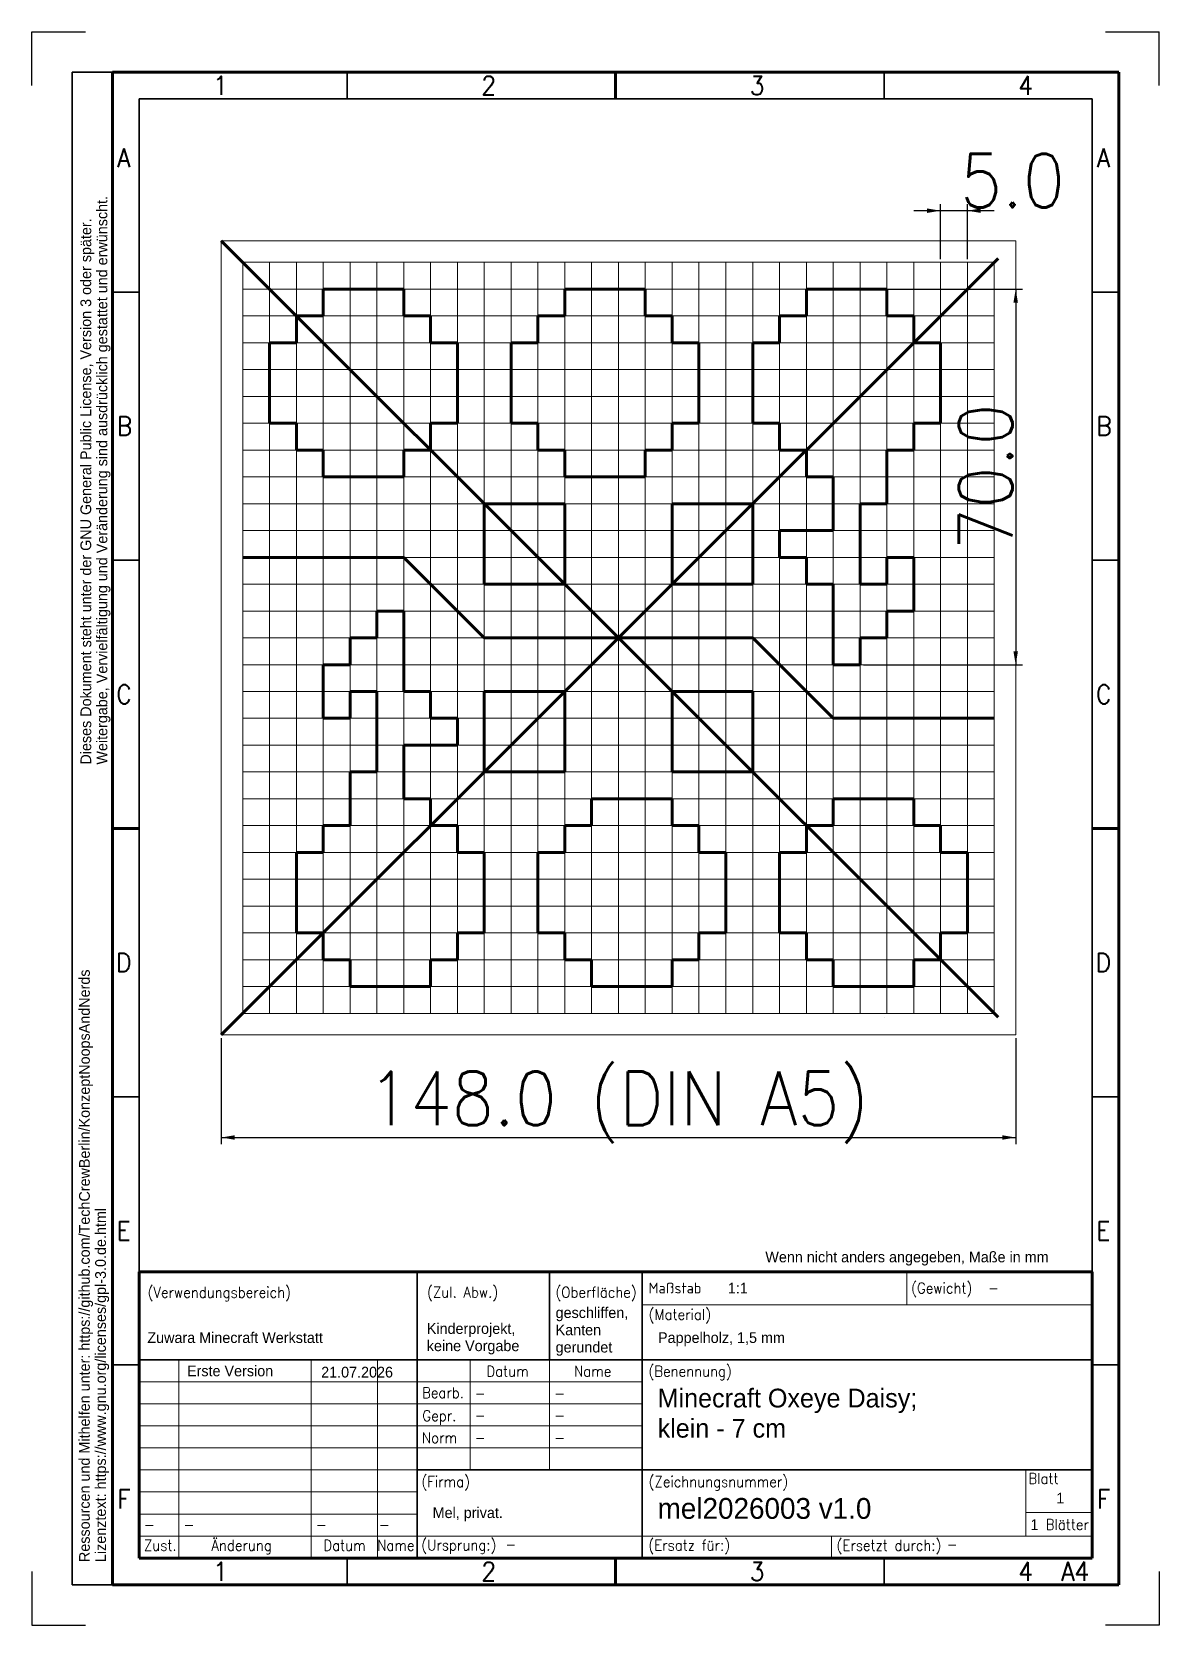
# Model space of a CAD drawing. Header units: millimetres. Extents: x 0 to 210, y 0 to 297.
import ezdxf

# ---------------------------------------------------------------- set-up
doc = ezdxf.new("R2010")
doc.units = ezdxf.units.MM
doc.layers.get('0').update_dxf_attribs({"color": 3, "linetype": 'CONTINUOUS', "lineweight": 13})
doc.layers.add('A4 RAHMEN', color=7, linetype='CONTINUOUS')
doc.layers.add('A4 SCHRIFTFELD', color=7, linetype='CONTINUOUS')
for name, color, linetype, lineweight in [('Hilfslinien', 5, 'CONTINUOUS', 70), ('Oxeye Daisy', 1, 'CONTINUOUS', 70), ('Raster', 7, 'CONTINUOUS', 13)]:
    doc.layers.add(name, color=color, linetype=linetype, lineweight=lineweight)
doc.styles.get("Standard").update_dxf_attribs({"font": 'STANDARD'})
doc.styles.add('unicode', font='unicode')
doc.dimstyles.get("Standard").update_dxf_attribs({"dimtxt": 10, "dimasz": 2.5, "dimexe": 1.25, "dimexo": 0.625, "dimtad": 0, "dimtoh": 1, "dimdec": 1, "dimzin": 1, "dimdsep": 46, "dimtxsty": 'STANDARD', "dimcen": 0.09, "dimazin": 0, "dimtfac": 1, "dimtdec": 4, "dimtofl": 0, "dimtmove": 0, "dimatfit": 3, "dimfxl": 1, "dimtolj": 1, "dimtzin": 0, "dimarcsym": 0})

# ---------------------------------------------------------------- blocks, each defined once
blk = doc.blocks.new('*D1')
at = {"color": 0, "linetype": 'ByBlock', "lineweight": -2}
for p, q in [((35.28, 109.41), (35.28, 89.65)), ((183.28, 109.41), (183.28, 89.65)), ((35.28, 90.9), (183.28, 90.9))]:
    blk.add_line(p, q, dxfattribs=at)
for points in [[(35.28, 90.9), (37.78, 91.31), (37.78, 90.48)], [(183.28, 90.9), (180.78, 90.48), (180.78, 91.31)]]:
    blk.add_solid(points, dxfattribs=at)
at = {"color": 0, "linetype": 'CONTINUOUS', "lineweight": -2, "insert": (109.28, 96.52), "char_height": 10, "width": 92.7778, "attachment_point": 5}
blk.add_mtext('148.0 (DIN A5)', dxfattribs=at)
blk = doc.blocks.new('*D2')
at = {"color": 0, "linetype": 'ByBlock', "lineweight": -2}
for p, q in [((169.28, 254.66), (169.28, 264.91)), ((174.28, 254.66), (174.28, 264.91)), ((179.28, 263.66), (164.28, 263.66))]:
    blk.add_line(p, q, dxfattribs=at)
for points in [[(169.28, 263.66), (166.78, 263.25), (166.78, 264.08)], [(174.28, 263.66), (176.78, 264.08), (176.78, 263.25)]]:
    blk.add_solid(points, dxfattribs=at)
at = {"color": 0, "linetype": 'CONTINUOUS', "lineweight": -2, "insert": (182.68, 269.29), "char_height": 10, "width": 15.5556, "attachment_point": 5}
blk.add_mtext('5.0', dxfattribs=at)
blk = doc.blocks.new('*D3')
at = {"color": 0, "linetype": 'ByBlock', "lineweight": -2}
for p, q in [((154.91, 249.04), (184.53, 249.04)), ((183.28, 249.04), (183.28, 179.04)), ((154.91, 179.04), (184.53, 179.04))]:
    blk.add_line(p, q, dxfattribs=at)
for points in [[(183.28, 249.04), (183.7, 246.54), (182.86, 246.54)], [(183.28, 179.04), (182.86, 181.54), (183.7, 181.54)]]:
    blk.add_solid(points, dxfattribs=at)
at = {"color": 0, "linetype": 'CONTINUOUS', "lineweight": -2, "insert": (177.66, 214.04), "char_height": 10, "width": 23.3333, "attachment_point": 5, "rotation": 90}
blk.add_mtext('70.0', dxfattribs=at)

msp = doc.modelspace()

# ---------------------------------------------------------------- linework, layer by layer
msp.add_line((158.78, 113.32), (158.78, 113.33))
at = {"layer": 'A4 RAHMEN'}
for p, q in [((0, 297), (10, 297)), ((0, 287), (0, 297)), ((200, 297), (210, 297)), ((210, 287), (210, 297)), ((0, 10), (0, 0)), ((210, 10), (210, 0)), ((0, 0), (10, 0)), ((210, 0), (200, 0))]:
    msp.add_line(p, q, dxfattribs=at)
at = {"layer": 'A4 RAHMEN', "lineweight": 35}
for p, q in [((7.5, 289.5), (7.5, 7.5)), ((15, 289.5), (7.5, 289.5)), ((58.75, 284.5), (58.75, 289.5)), ((158.75, 284.5), (158.75, 289.5)), ((58.75, 7.5), (58.75, 12.5)), ((158.75, 7.5), (158.75, 12.5)), ((7.5, 7.5), (15, 7.5))]:
    msp.add_line(p, q, dxfattribs=at)
at = {"layer": 'A4 RAHMEN', "lineweight": 70}
for p, q in [((202.5, 289.5), (15, 289.5)), ((108.75, 284.5), (108.75, 289.5)), ((202.5, 7.5), (202.5, 289.5)), ((108.75, 7.5), (108.75, 12.5)), ((15, 7.5), (202.5, 7.5))]:
    msp.add_line(p, q, dxfattribs=at)
at = {"layer": 'A4 RAHMEN', "lineweight": 35}
for points in [[(20, 248.5), (15, 248.5)], [(202.5, 248.5), (197.5, 248.5)], [(20, 198.5), (15, 198.5)], [(202.5, 198.5), (197.5, 198.5)], [(20, 98.5), (15, 98.5)], [(202.5, 98.5), (197.5, 98.5)], [(20, 48.5), (15, 48.5)], [(202.5, 48.5), (197.5, 48.5)]]:
    msp.add_lwpolyline(points, dxfattribs=at)
at = {"layer": 'A4 RAHMEN', "lineweight": 70}
for points in [[(20, 148.5), (15, 148.5)], [(202.5, 148.5), (197.5, 148.5)]]:
    msp.add_lwpolyline(points, dxfattribs=at)
msp.add_open_spline([(15, 289.5), (15, 148.5), (15, 7.5)], degree=2, dxfattribs=at)
at = {"layer": 'A4 RAHMEN', "lineweight": 35}
for points in [[(20, 284.5), (20, 148.5), (20, 12.5)], [(197.5, 284.5), (108.75, 284.5), (20, 284.5)], [(197.5, 12.5), (197.5, 148.5), (197.5, 284.5)], [(20, 12.5), (108.75, 12.5), (197.5, 12.5)]]:
    msp.add_open_spline(points, degree=2, dxfattribs=at)
at = {"layer": 'A4 SCHRIFTFELD', "lineweight": 70}
for q in [(20, 12.5), (197.5, 65.87)]:
    msp.add_line((20, 65.87), q, dxfattribs=at)
at = {"layer": 'A4 SCHRIFTFELD', "lineweight": 35}
for p, q in [((71.77, 65.87), (71.77, 12.5)), ((96.42, 65.87), (96.42, 49.45)), ((113.68, 65.87), (113.68, 12.5)), ((20, 49.45), (197.5, 49.45)), ((71.77, 28.92), (197.5, 28.92))]:
    msp.add_line(p, q, dxfattribs=at)
at = {"layer": 'A4 SCHRIFTFELD', "lineweight": 18}
for p, q in [((162.99, 65.87), (162.99, 59.71)), ((113.68, 59.71), (197.5, 59.71)), ((27.4, 49.45), (27.4, 12.5)), ((52.05, 49.45), (52.05, 12.5)), ((64.38, 49.45), (64.38, 12.5)), ((81.63, 49.45), (81.63, 28.92)), ((96.42, 49.45), (96.42, 28.92)), ((20, 45.34), (113.68, 45.34)), ((20, 41.24), (113.68, 41.24)), ((20, 37.13), (113.68, 37.13)), ((20, 33.03), (113.68, 33.03)), ((20, 28.92), (71.77, 28.92)), ((185.17, 28.92), (185.17, 16.61)), ((20, 24.82), (71.77, 24.82)), ((185.17, 20.97), (197.5, 20.97)), ((20, 20.71), (71.77, 20.71)), ((20, 16.61), (197.5, 16.61)), ((148.97, 16.61), (148.97, 12.5))]:
    msp.add_line(p, q, dxfattribs=at)
at = {"layer": 'A4 SCHRIFTFELD', "lineweight": 70}
for points in [[(197.5, 12.5), (197.5, 65.87)], [(20, 12.5), (197.5, 12.5)]]:
    msp.add_lwpolyline(points, dxfattribs=at)
at = {"layer": 'Hilfslinien'}
for p, q in [((35.28, 258.04), (179.99, 113.33)), ((179.99, 254.75), (35.28, 110.04)), ((69.28, 199.04), (39.28, 199.04)), ((84.28, 184.04), (69.28, 199.04)), ((134.28, 184.04), (84.28, 184.04)), ((149.28, 169.04), (134.28, 184.04)), ((179.28, 169.04), (149.28, 169.04))]:
    msp.add_line(p, q, dxfattribs=at)
at = {"layer": 'Oxeye Daisy'}
for p, q in [((54.28, 249.04), (69.28, 249.04)), ((54.28, 244.04), (54.28, 249.04)), ((69.28, 249.04), (69.28, 244.04)), ((99.28, 244.04), (99.28, 249.04)), ((99.28, 249.04), (114.28, 249.04)), ((114.28, 249.04), (114.28, 244.04)), ((144.28, 244.04), (144.28, 249.04)), ((144.28, 249.04), (159.28, 249.04)), ((159.28, 249.04), (159.28, 244.04)), ((49.28, 239.04), (49.28, 244.04)), ((49.28, 244.04), (54.28, 244.04)), ((69.28, 244.04), (74.28, 244.04)), ((74.28, 244.04), (74.28, 239.04)), ((94.28, 239.04), (94.28, 244.04)), ((94.28, 244.04), (99.28, 244.04)), ((114.28, 244.04), (119.28, 244.04)), ((119.28, 244.04), (119.28, 239.04)), ((139.28, 239.04), (139.28, 244.04)), ((139.28, 244.04), (144.28, 244.04)), ((159.28, 244.04), (164.28, 244.04)), ((164.28, 244.04), (164.28, 239.04)), ((44.28, 224.04), (44.28, 239.04)), ((44.28, 239.04), (49.28, 239.04)), ((74.28, 239.04), (79.28, 239.04)), ((79.28, 239.04), (79.28, 224.04)), ((89.28, 239.04), (94.28, 239.04)), ((89.28, 224.04), (89.28, 239.04)), ((119.28, 239.04), (124.28, 239.04)), ((124.28, 239.04), (124.28, 224.04)), ((134.28, 239.04), (139.28, 239.04)), ((134.28, 224.04), (134.28, 239.04)), ((164.28, 239.04), (169.28, 239.04)), ((169.28, 239.04), (169.28, 224.04)), ((49.28, 224.04), (44.28, 224.04)), ((49.28, 219.04), (49.28, 224.04)), ((79.28, 224.04), (74.28, 224.04)), ((74.28, 224.04), (74.28, 219.04)), ((94.28, 224.04), (89.28, 224.04)), ((94.28, 219.04), (94.28, 224.04)), ((124.28, 224.04), (119.28, 224.04)), ((119.28, 224.04), (119.28, 219.04)), ((139.28, 224.04), (134.28, 224.04)), ((139.28, 219.04), (139.28, 224.04)), ((169.28, 224.04), (164.28, 224.04)), ((164.28, 224.04), (164.28, 219.04)), ((54.28, 219.04), (49.28, 219.04)), ((54.28, 214.04), (54.28, 219.04)), ((74.28, 219.04), (69.28, 219.04)), ((69.28, 219.04), (69.28, 214.04)), ((99.28, 219.04), (94.28, 219.04)), ((99.28, 214.04), (99.28, 219.04)), ((119.28, 219.04), (114.28, 219.04)), ((114.28, 219.04), (114.28, 214.04)), ((144.28, 219.04), (139.28, 219.04)), ((144.28, 214.04), (144.28, 219.04)), ((164.28, 219.04), (159.28, 219.04)), ((159.28, 219.04), (159.28, 214.04)), ((69.28, 214.04), (54.28, 214.04)), ((114.28, 214.04), (99.28, 214.04)), ((149.28, 214.04), (144.28, 214.04)), ((149.28, 204.04), (149.28, 214.04)), ((159.28, 214.04), (159.28, 209.04)), ((84.28, 209.04), (99.28, 209.04)), ((84.28, 194.04), (84.28, 209.04)), ((99.28, 209.04), (99.28, 194.04)), ((134.28, 209.04), (119.28, 209.04)), ((119.28, 209.04), (119.28, 194.04)), ((134.28, 194.04), (134.28, 209.04)), ((159.28, 209.04), (154.28, 209.04)), ((154.28, 209.04), (154.28, 194.04)), ((139.28, 199.04), (139.28, 204.04)), ((139.28, 204.04), (149.28, 204.04)), ((144.28, 199.04), (139.28, 199.04)), ((144.28, 194.04), (144.28, 199.04)), ((159.28, 194.04), (159.28, 199.04)), ((159.28, 199.04), (164.28, 199.04)), ((164.28, 199.04), (164.28, 189.04)), ((99.28, 194.04), (84.28, 194.04)), ((119.28, 194.04), (134.28, 194.04)), ((149.28, 194.04), (144.28, 194.04)), ((149.28, 179.04), (149.28, 194.04)), ((154.28, 194.04), (159.28, 194.04)), ((64.28, 184.04), (64.28, 189.04)), ((64.28, 189.04), (69.28, 189.04)), ((69.28, 189.04), (69.28, 174.04)), ((164.28, 189.04), (159.28, 189.04)), ((159.28, 189.04), (159.28, 184.04)), ((59.28, 179.04), (59.28, 184.04)), ((59.28, 184.04), (64.28, 184.04)), ((159.28, 184.04), (154.28, 184.04)), ((154.28, 184.04), (154.28, 179.04)), ((54.28, 169.04), (54.28, 179.04)), ((54.28, 179.04), (59.28, 179.04)), ((154.28, 179.04), (149.28, 179.04)), ((64.28, 174.04), (59.28, 174.04)), ((59.28, 174.04), (59.28, 169.04)), ((64.28, 159.04), (64.28, 174.04)), ((69.28, 174.04), (74.28, 174.04)), ((74.28, 174.04), (74.28, 169.04)), ((99.28, 174.04), (84.28, 174.04)), ((84.28, 174.04), (84.28, 159.04)), ((99.28, 159.04), (99.28, 174.04)), ((119.28, 159.04), (119.28, 174.04)), ((119.28, 174.04), (134.28, 174.04)), ((134.28, 174.04), (134.28, 159.04)), ((59.28, 169.04), (54.28, 169.04)), ((74.28, 169.04), (79.28, 169.04)), ((79.28, 169.04), (79.28, 164.04)), ((79.28, 164.04), (69.28, 164.04)), ((69.28, 164.04), (69.28, 154.04)), ((59.28, 154.04), (59.28, 159.04)), ((59.28, 159.04), (64.28, 159.04)), ((84.28, 159.04), (99.28, 159.04)), ((134.28, 159.04), (119.28, 159.04)), ((59.28, 149.04), (59.28, 154.04)), ((69.28, 154.04), (74.28, 154.04)), ((74.28, 154.04), (74.28, 149.04)), ((104.28, 149.04), (104.28, 154.04)), ((104.28, 154.04), (119.28, 154.04)), ((119.28, 154.04), (119.28, 149.04)), ((149.28, 149.04), (149.28, 154.04)), ((149.28, 154.04), (164.28, 154.04)), ((164.28, 154.04), (164.28, 149.04)), ((54.28, 144.04), (54.28, 149.04)), ((54.28, 149.04), (59.28, 149.04)), ((74.28, 149.04), (79.28, 149.04)), ((79.28, 149.04), (79.28, 144.04)), ((99.28, 144.04), (99.28, 149.04)), ((99.28, 149.04), (104.28, 149.04)), ((119.28, 149.04), (124.28, 149.04)), ((124.28, 149.04), (124.28, 144.04)), ((144.28, 144.04), (144.28, 149.04)), ((144.28, 149.04), (149.28, 149.04)), ((164.28, 149.04), (169.28, 149.04)), ((169.28, 149.04), (169.28, 144.04)), ((49.28, 129.04), (49.28, 144.04)), ((49.28, 144.04), (54.28, 144.04)), ((79.28, 144.04), (84.28, 144.04)), ((84.28, 144.04), (84.28, 129.04)), ((94.28, 129.04), (94.28, 144.04)), ((94.28, 144.04), (99.28, 144.04)), ((124.28, 144.04), (129.28, 144.04)), ((129.28, 144.04), (129.28, 129.04)), ((139.28, 129.04), (139.28, 144.04)), ((139.28, 144.04), (144.28, 144.04)), ((169.28, 144.04), (174.28, 144.04)), ((174.28, 144.04), (174.28, 129.04)), ((54.28, 129.04), (49.28, 129.04)), ((54.28, 124.04), (54.28, 129.04)), ((84.28, 129.04), (79.28, 129.04)), ((79.28, 129.04), (79.28, 124.04)), ((99.28, 129.04), (94.28, 129.04)), ((99.28, 124.04), (99.28, 129.04)), ((129.28, 129.04), (124.28, 129.04)), ((124.28, 129.04), (124.28, 124.04)), ((144.28, 129.04), (139.28, 129.04)), ((144.28, 124.04), (144.28, 129.04)), ((174.28, 129.04), (169.28, 129.04)), ((169.28, 129.04), (169.28, 124.04)), ((59.28, 124.04), (54.28, 124.04)), ((59.28, 119.04), (59.28, 124.04)), ((79.28, 124.04), (74.28, 124.04)), ((74.28, 124.04), (74.28, 119.04)), ((104.28, 124.04), (99.28, 124.04)), ((104.28, 119.04), (104.28, 124.04)), ((124.28, 124.04), (119.28, 124.04)), ((119.28, 124.04), (119.28, 119.04)), ((149.28, 124.04), (144.28, 124.04)), ((149.28, 119.04), (149.28, 124.04)), ((169.28, 124.04), (164.28, 124.04)), ((164.28, 124.04), (164.28, 119.04)), ((74.28, 119.04), (59.28, 119.04)), ((119.28, 119.04), (104.28, 119.04)), ((164.28, 119.04), (149.28, 119.04))]:
    msp.add_line(p, q, dxfattribs=at)
at = {"layer": 'Raster'}
for p, q in [((35.28, 258.04), (183.28, 258.04)), ((35.28, 110.04), (35.28, 258.04)), ((183.28, 258.04), (183.28, 110.04)), ((39.28, 114.04), (39.28, 254.04)), ((39.28, 254.04), (179.28, 254.04)), ((44.28, 114.04), (44.28, 254.04)), ((49.28, 114.04), (49.28, 254.04)), ((54.28, 114.04), (54.28, 254.04)), ((59.28, 114.04), (59.28, 254.04)), ((64.28, 114.04), (64.28, 254.04)), ((69.28, 114.04), (69.28, 254.04)), ((74.28, 114.04), (74.28, 254.04)), ((79.28, 114.04), (79.28, 254.04)), ((84.28, 114.04), (84.28, 254.04)), ((89.28, 114.04), (89.28, 254.04)), ((94.28, 114.04), (94.28, 254.04)), ((99.28, 114.04), (99.28, 254.04)), ((104.28, 114.04), (104.28, 254.04)), ((109.28, 114.04), (109.28, 254.04)), ((114.28, 114.04), (114.28, 254.04)), ((119.28, 114.04), (119.28, 254.04)), ((124.28, 114.04), (124.28, 254.04)), ((129.28, 114.04), (129.28, 254.04)), ((134.28, 114.04), (134.28, 254.04)), ((139.28, 114.04), (139.28, 254.04)), ((144.28, 114.04), (144.28, 254.04)), ((149.28, 114.04), (149.28, 254.04)), ((154.28, 114.04), (154.28, 254.04)), ((159.28, 114.04), (159.28, 254.04)), ((164.28, 114.04), (164.28, 254.04)), ((169.28, 114.04), (169.28, 254.04)), ((174.28, 114.04), (174.28, 254.04)), ((179.28, 114.04), (179.28, 254.04)), ((39.28, 249.04), (179.28, 249.04)), ((39.28, 244.04), (179.28, 244.04)), ((39.28, 239.04), (179.28, 239.04)), ((39.28, 234.04), (179.28, 234.04)), ((39.28, 229.04), (179.28, 229.04)), ((39.28, 224.04), (179.28, 224.04)), ((39.28, 219.04), (179.28, 219.04)), ((39.28, 214.04), (179.28, 214.04)), ((39.28, 209.04), (179.28, 209.04)), ((39.28, 204.04), (179.28, 204.04)), ((39.28, 199.04), (179.28, 199.04)), ((39.28, 194.04), (179.28, 194.04)), ((39.28, 189.04), (179.28, 189.04)), ((39.28, 184.04), (179.28, 184.04)), ((39.28, 179.04), (179.28, 179.04)), ((39.28, 174.04), (179.28, 174.04)), ((39.28, 169.04), (179.28, 169.04)), ((39.28, 164.04), (179.28, 164.04)), ((39.28, 159.04), (179.28, 159.04)), ((39.28, 154.04), (179.28, 154.04)), ((39.28, 149.04), (179.28, 149.04)), ((39.28, 144.04), (179.28, 144.04)), ((39.28, 139.04), (179.28, 139.04)), ((39.28, 134.04), (179.28, 134.04)), ((39.28, 129.04), (179.28, 129.04)), ((39.28, 124.04), (179.28, 124.04)), ((39.28, 119.04), (179.28, 119.04)), ((39.28, 114.04), (179.28, 114.04)), ((183.28, 110.04), (35.28, 110.04))]:
    msp.add_line(p, q, dxfattribs=at)

# ---------------------------------------------------------------- texts
at = {"layer": 'A4 RAHMEN', "attachment_point": 1, "line_spacing_factor": 0.963855}
for s, insert, char_height, width in [('1', (33.75, 288.75), 3.5, 0.7778), ('2', (83.75, 288.75), 3.5, 1.5556), ('3', (133.75, 288.75), 3.5, 1.5556), ('4', (183.75, 288.75), 3.5, 1.9444), ('A', (15.89, 275.27), 3.5, 2.3333), ('A', (198.39, 275.27), 3.5, 2.3333), ('B', (15.81, 225.27), 3.5, 1.9444), ('B', (198.31, 225.27), 3.5, 1.9444), ('C', (15.72, 175.27), 3.5, 1.5556), ('C', (198.22, 175.27), 3.5, 1.5556), ('D', (15.66, 125.27), 3.5, 1.9444), ('D', (198.16, 125.27), 3.5, 1.9444), ('E', (15.8, 75.27), 3.5, 1.5556), ('E', (198.3, 75.27), 3.5, 1.5556), ('F', (15.92, 25.27), 3.5, 1.5556), ('F', (198.42, 25.27), 3.5, 1.5556), ('1', (33.75, 11.75), 3.5, 0.7778), ('2', (83.75, 11.75), 3.5, 1.5556), ('3', (133.75, 11.75), 3.5, 1.5556), ('4', (183.75, 11.75), 3.5, 1.9444), ('A4', (191.77, 11.77), 3.5, 5.4444), ('Copyright © 2007 flexiCAD.com', (15, 7.51), 0.01, 0.2122)]:
    msp.add_mtext(s, dxfattribs=dict(at, insert=insert, char_height=char_height, width=width))
at = {"layer": 'A4 RAHMEN', "char_height": 2, "attachment_point": 1, "rotation": 90, "line_spacing_factor": 0.963855, "style": 'unicode'}
for s, insert, width in [('Weitergabe, Vervielfältigung und Veränderung sind ausdrücklich gestattet und erwünscht.', (12.05, 160.41), 124.9498), ('Dieses Dokument steht unter der GNU General Public License, Version 3 oder später.', (9.05, 160.41), 119.2302), ('Ressourcen und Mithelfen unter: https://github.com/TechCrewBerlin/KonzeptNoopsAndNerds', (8.79, 11.76), 126.006), ('Lizenztext: https://www.gnu.org/licenses/gpl-3.0.de.html', (11.79, 11.76), 76.6151)]:
    msp.add_mtext(s, dxfattribs=dict(at, insert=insert, width=width))
at = {"layer": 'A4 SCHRIFTFELD', "char_height": 2, "attachment_point": 1, "style": 'unicode'}
for s, insert, width in [('Wenn nicht anders angegeben, Maße in mm', (136.64, 69.63), 59.2791), ('Erste Version', (28.9, 48.39), 18.3916), ('21.07.2026', (53.89, 48.16), 12.6667)]:
    msp.add_mtext(s, dxfattribs=dict(at, insert=insert, width=width))
at = {"layer": 'A4 SCHRIFTFELD', "char_height": 2, "attachment_point": 1, "line_spacing_factor": 0.963855}
for s, insert, width in [('(Verwendungsbereich)', (21.56, 63.04), 28.4452), ('(Zul. Abw.)', (73.61, 63.07), 13.7222), ('(Oberfläche)', (97.53, 63.06), 15.5556), ('Maßstab', (114.9, 63.83), 10.6674), ('(Gewicht)', (163.8, 63.83), 11.3333), ('-', (178.12, 63.83), 0.8889), ('(Material)', (114.9, 58.91), 12), ('Datum', (84.67, 48.33), 7.5556), ('Name', (101, 48.33), 6.2222), ('(Benennung)', (114.86, 48.33), 15.3333), ('Bearb.', (72.68, 44.32), 7.7778), ('-', (82.5, 44.17), 0.8889), ('-', (97.29, 44.17), 0.8889), ('Gepr.', (72.75, 40.03), 6.2222), ('-', (82.5, 40.07), 0.8889), ('-', (97.29, 40.07), 0.8889), ('Norm', (72.66, 35.93), 6), ('-', (82.5, 35.96), 0.8889), ('-', (97.29, 35.96), 0.8889), ('(Firma)', (72.57, 27.74), 8.2222), ('(Zeichnungsnummer)', (114.89, 27.74), 25.7785), ('Blatt', (185.64, 28.32), 6.2222), ('-', (20.87, 19.73), 0.8889), ('-', (28.26, 19.73), 0.8889), ('-', (52.92, 19.73), 0.8889), ('-', (64.64, 19.73), 0.8889), ('Blätter', (188.87, 19.75), 9.1111), ('Zust.', (20.87, 15.88), 6.223), ('Änderung', (33.45, 15.88), 12), ('Datum', (54.3, 15.88), 7.5556), ('Name', (64.32, 15.88), 6.2222), ('(Ursprung:)', (72.55, 15.93), 14.0008), ('-', (88.22, 16.08), 0.8889), ('(Ersatz für:)', (114.85, 15.91), 16.3897), ('(Ersetzt durch:)', (149.91, 15.87), 20.8341), ('-', (170.44, 16.08), 0.8889)]:
    msp.add_mtext(s, dxfattribs=dict(at, insert=insert, width=width))
at = {"layer": 'A4 SCHRIFTFELD', "line_spacing_factor": 0.963855, "style": 'unicode'}
for s, insert, char_height, width, attachment_point in [('1:1', (129.66, 63.83), 2, 2.2222, 1), ('geschliffen,\\PKanten\\Pgerundet', (97.57, 59.25), 2, 15.0013, 1), ('Zuwara Minecraft Werkstatt', (21.51, 54.59), 2, 39.168, 1), ('Kinderprojekt,\\Pkeine Vorgabe', (73.57, 56.29), 2, 18.8333, 1), ('Pappelholz, 1,5 mm', (116.65, 54.59), 2, 25, 1), ('Minecraft Oxeye Daisy;\\Pklein - 7 cm', (116.57, 39.49), 3.5, 54.0579, 4), ('mel2026003 v1.0', (116.57, 23.7), 3.8823, 40.8723, 1), ('1', (190.84, 24.68), 2, 0.4444, 1), ('Mel, privat.', (74.66, 21.96), 2, 14.7222, 1), ('1', (186.04, 19.73), 2, 0.4444, 1)]:
    msp.add_mtext(s, dxfattribs=dict(at, insert=insert, char_height=char_height, width=width, attachment_point=attachment_point))

# ---------------------------------------------------------------- dimensions: what is measured, and where the dimension line sits
dim = msp.add_aligned_dim(p1=(174.28, 254.04), p2=(169.28, 254.04), distance=-9.62, dimstyle='Standard')
dim.commit()
dim.dimension.update_dxf_attribs({"geometry": '*D2', "text_midpoint": (171.78, 269.29)})
dim = msp.add_linear_dim(base=(183.28, 179.04), p1=(154.28, 249.04), p2=(154.28, 179.04), angle=90, dimstyle='Standard')
dim.commit()
dim.dimension.update_dxf_attribs({"geometry": '*D3', "text_midpoint": (177.66, 214.04)})
dim = msp.add_linear_dim(base=(183.28, 90.9), p1=(35.28, 110.04), p2=(183.28, 110.04), text='148.0 (DIN A5)', dimstyle='Standard')
dim.commit()
dim.dimension.update_dxf_attribs({"geometry": '*D1', "text_midpoint": (109.28, 96.52)})

doc.saveas('drawing.dxf')
